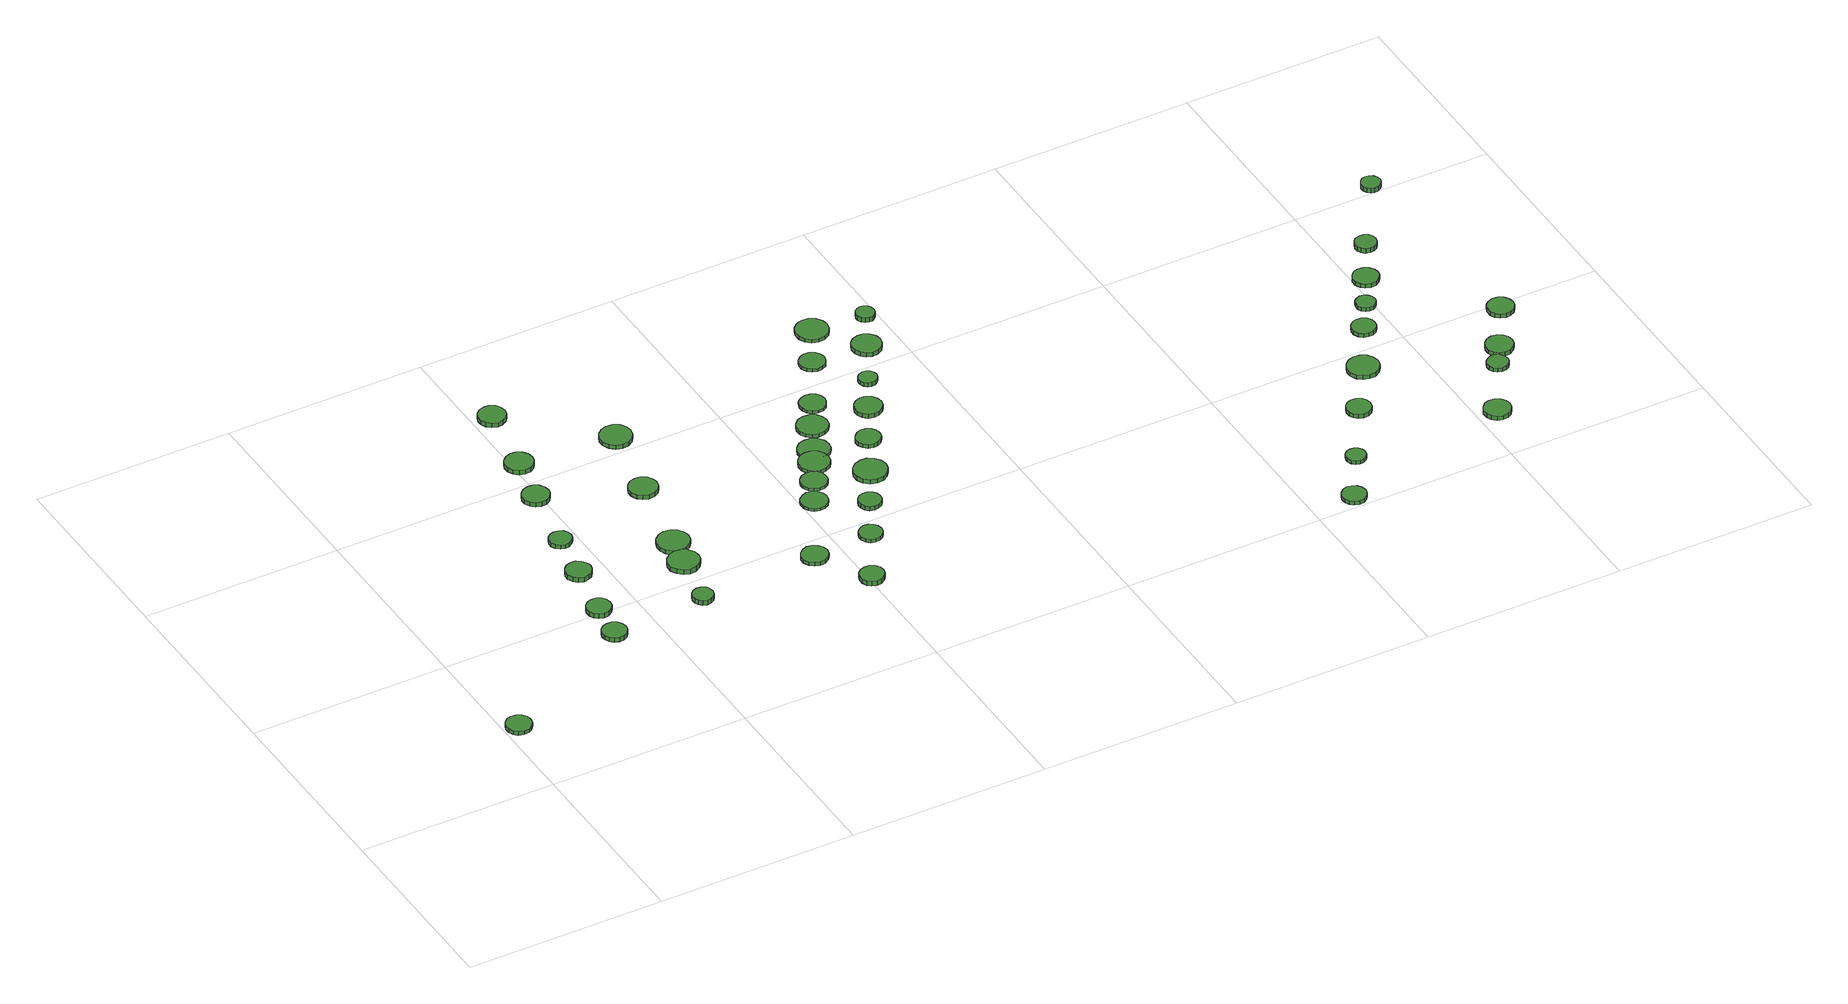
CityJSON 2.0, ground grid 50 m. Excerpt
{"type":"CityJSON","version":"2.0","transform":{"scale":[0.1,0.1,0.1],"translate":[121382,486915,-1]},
"CityObjects":{
"tree1":{"type":"SolitaryVegetationObject","attributes":{"function":"something"},"geometry":[{"type":"MultiSurface","lod":"1","boundaries":[[[0,1,2,3,4,5,6,7,8,9,10,11,12,13,14]],[[15,16,17,18,19,20,21,22,23,24,25,26,27,28,29]],[[0,29,28,1]],[[1,28,27,2]],[[2,27,26,3]],[[3,26,25,4]],[[4,25,24,5]],[[5,24,23,6]],[[6,23,22,7]],[[7,22,21,8]],[[8,21,20,9]],[[9,20,19,10]],[[10,19,18,11]],[[11,18,17,12]],[[12,17,16,13]],[[13,16,15,14]],[[14,15,29,0]]]}]},
"tree2":{"type":"SolitaryVegetationObject","attributes":{"function":"something"},"geometry":[{"type":"MultiSurface","lod":"1","boundaries":[[[30,31,32,33,34,35,36,37,38,39,40,41,42,43,44]],[[45,46,47,48,49,50,51,52,53,54,55,56,57,58,59]],[[30,59,58,31]],[[31,58,57,32]],[[32,57,56,33]],[[33,56,55,34]],[[34,55,54,35]],[[35,54,53,36]],[[36,53,52,37]],[[37,52,51,38]],[[38,51,50,39]],[[39,50,49,40]],[[40,49,48,41]],[[41,48,47,42]],[[42,47,46,43]],[[43,46,45,44]],[[44,45,59,30]]]}]},
"tree3":{"type":"SolitaryVegetationObject","attributes":{"function":"something"},"geometry":[{"type":"MultiSurface","lod":"1","boundaries":[[[60,61,62,63,64,65,66,67,68,69,70,71,72,73,74]],[[75,76,77,78,79,80,81,82,83,84,85,86,87,88,89]],[[60,89,88,61]],[[61,88,87,62]],[[62,87,86,63]],[[63,86,85,64]],[[64,85,84,65]],[[65,84,83,66]],[[66,83,82,67]],[[67,82,81,68]],[[68,81,80,69]],[[69,80,79,70]],[[70,79,78,71]],[[71,78,77,72]],[[72,77,76,73]],[[73,76,75,74]],[[74,75,89,60]]]}]},
"tree4":{"type":"SolitaryVegetationObject","attributes":{"function":"something"},"geometry":[{"type":"MultiSurface","lod":"1","boundaries":[[[90,91,92,93,94,95,96,97,98,99,100,101,102,103,104]],[[105,106,107,108,109,110,111,112,113,114,115,116,117,118,119]],[[90,119,118,91]],[[91,118,117,92]],[[92,117,116,93]],[[93,116,115,94]],[[94,115,114,95]],[[95,114,113,96]],[[96,113,112,97]],[[97,112,111,98]],[[98,111,110,99]],[[99,110,109,100]],[[100,109,108,101]],[[101,108,107,102]],[[102,107,106,103]],[[103,106,105,104]],[[104,105,119,90]]]}]},
"tree5":{"type":"SolitaryVegetationObject","attributes":{"function":"something"},"geometry":[{"type":"MultiSurface","lod":"1","boundaries":[[[120,121,122,123,124,125,126,127,128,129,130,131,132,133,134]],[[135,136,137,138,139,140,141,142,143,144,145,146,147,148,149]],[[120,149,148,121]],[[121,148,147,122]],[[122,147,146,123]],[[123,146,145,124]],[[124,145,144,125]],[[125,144,143,126]],[[126,143,142,127]],[[127,142,141,128]],[[128,141,140,129]],[[129,140,139,130]],[[130,139,138,131]],[[131,138,137,132]],[[132,137,136,133]],[[133,136,135,134]],[[134,135,149,120]]]}]},
"tree6":{"type":"SolitaryVegetationObject","attributes":{"function":"something"},"geometry":[{"type":"MultiSurface","lod":"1","boundaries":[[[150,151,152,153,154,155,156,157,158,159,160,161,162,163,164]],[[165,166,167,168,169,170,171,172,173,174,175,176,177,178,179]],[[150,179,178,151]],[[151,178,177,152]],[[152,177,176,153]],[[153,176,175,154]],[[154,175,174,155]],[[155,174,173,156]],[[156,173,172,157]],[[157,172,171,158]],[[158,171,170,159]],[[159,170,169,160]],[[160,169,168,161]],[[161,168,167,162]],[[162,167,166,163]],[[163,166,165,164]],[[164,165,179,150]]]}]},
"tree7":{"type":"SolitaryVegetationObject","attributes":{"function":"something"},"geometry":[{"type":"MultiSurface","lod":"1","boundaries":[[[180,181,182,183,184,185,186,187,188,189,190,191,192,193,194]],[[195,196,197,198,199,200,201,202,203,204,205,206,207,208,209]],[[180,209,208,181]],[[181,208,207,182]],[[182,207,206,183]],[[183,206,205,184]],[[184,205,204,185]],[[185,204,203,186]],[[186,203,202,187]],[[187,202,201,188]],[[188,201,200,189]],[[189,200,199,190]],[[190,199,198,191]],[[191,198,197,192]],[[192,197,196,193]],[[193,196,195,194]],[[194,195,209,180]]]}]},
"tree8":{"type":"SolitaryVegetationObject","attributes":{"function":"something"},"geometry":[{"type":"MultiSurface","lod":"1","boundaries":[[[210,211,212,213,214,215,216,217,218,219,220,221,222,223,224]],[[225,226,227,228,229,230,231,232,233,234,235,236,237,238,239]],[[210,239,238,211]],[[211,238,237,212]],[[212,237,236,213]],[[213,236,235,214]],[[214,235,234,215]],[[215,234,233,216]],[[216,233,232,217]],[[217,232,231,218]],[[218,231,230,219]],[[219,230,229,220]],[[220,229,228,221]],[[221,228,227,222]],[[222,227,226,223]],[[223,226,225,224]],[[224,225,239,210]]]}]},
"tree9":{"type":"SolitaryVegetationObject","attributes":{"function":"something"},"geometry":[{"type":"MultiSurface","lod":"1","boundaries":[[[240,241,242,243,244,245,246,247,248,249,250,251,252,253,254]],[[255,256,257,258,259,260,261,262,263,264,265,266,267,268,269]],[[240,269,268,241]],[[241,268,267,242]],[[242,267,266,243]],[[243,266,265,244]],[[244,265,264,245]],[[245,264,263,246]],[[246,263,262,247]],[[247,262,261,248]],[[248,261,260,249]],[[249,260,259,250]],[[250,259,258,251]],[[251,258,257,252]],[[252,257,256,253]],[[253,256,255,254]],[[254,255,269,240]]]}]},
"tree10":{"type":"SolitaryVegetationObject","attributes":{"function":"something"},"geometry":[{"type":"MultiSurface","lod":"1","boundaries":[[[270,271,272,273,274,275,276,277,278,279,280,281,282,283,284]],[[285,286,287,288,289,290,291,292,293,294,295,296,297,298,299]],[[270,299,298,271]],[[271,298,297,272]],[[272,297,296,273]],[[273,296,295,274]],[[274,295,294,275]],[[275,294,293,276]],[[276,293,292,277]],[[277,292,291,278]],[[278,291,290,279]],[[279,290,289,280]],[[280,289,288,281]],[[281,288,287,282]],[[282,287,286,283]],[[283,286,285,284]],[[284,285,299,270]]]}]},
"tree11":{"type":"SolitaryVegetationObject","attributes":{"function":"something"},"geometry":[{"type":"MultiSurface","lod":"1","boundaries":[[[300,301,302,303,304,305,306,307,308,309,310,311,312,313,314]],[[315,316,317,318,319,320,321,322,323,324,325,326,327,328,329]],[[300,329,328,301]],[[301,328,327,302]],[[302,327,326,303]],[[303,326,325,304]],[[304,325,324,305]],[[305,324,323,306]],[[306,323,322,307]],[[307,322,321,308]],[[308,321,320,309]],[[309,320,319,310]],[[310,319,318,311]],[[311,318,317,312]],[[312,317,316,313]],[[313,316,315,314]],[[314,315,329,300]]]}]},
"tree12":{"type":"SolitaryVegetationObject","attributes":{"function":"something"},"geometry":[{"type":"MultiSurface","lod":"1","boundaries":[[[330,331,332,333,334,335,336,337,338,339,340,341,342,343,344]],[[345,346,347,348,349,350,351,352,353,354,355,356,357,358,359]],[[330,359,358,331]],[[331,358,357,332]],[[332,357,356,333]],[[333,356,355,334]],[[334,355,354,335]],[[335,354,353,336]],[[336,353,352,337]],[[337,352,351,338]],[[338,351,350,339]],[[339,350,349,340]],[[340,349,348,341]],[[341,348,347,342]],[[342,347,346,343]],[[343,346,345,344]],[[344,345,359,330]]]}]},
"tree13":{"type":"SolitaryVegetationObject","attributes":{"function":"something"},"geometry":[{"type":"MultiSurface","lod":"1","boundaries":[[[360,361,362,363,364,365,366,367,368,369,370,371,372,373,374]],[[375,376,377,378,379,380,381,382,383,384,385,386,387,388,389]],[[360,389,388,361]],[[361,388,387,362]],[[362,387,386,363]],[[363,386,385,364]],[[364,385,384,365]],[[365,384,383,366]],[[366,383,382,367]],[[367,382,381,368]],[[368,381,380,369]],[[369,380,379,370]],[[370,379,378,371]],[[371,378,377,372]],[[372,377,376,373]],[[373,376,375,374]],[[374,375,389,360]]]}]},
"tree14":{"type":"SolitaryVegetationObject","attributes":{"function":"something"},"geometry":[{"type":"MultiSurface","lod":"1","boundaries":[[[390,391,392,393,394,395,396,397,398,399,400,401,402,403,404]],[[405,406,407,408,409,410,411,412,413,414,415,416,417,418,419]],[[390,419,418,391]],[[391,418,417,392]],[[392,417,416,393]],[[393,416,415,394]],[[394,415,414,395]],[[395,414,413,396]],[[396,413,412,397]],[[397,412,411,398]],[[398,411,410,399]],[[399,410,409,400]],[[400,409,408,401]],[[401,408,407,402]],[[402,407,406,403]],[[403,406,405,404]],[[404,405,419,390]]]}]},
"tree15":{"type":"SolitaryVegetationObject","attributes":{"function":"something"},"geometry":[{"type":"MultiSurface","lod":"1","boundaries":[[[420,421,422,423,424,425,426,427,428,429,430,431,432,433,434]],[[435,436,437,438,439,440,441,442,443,444,445,446,447,448,449]],[[420,449,448,421]],[[421,448,447,422]],[[422,447,446,423]],[[423,446,445,424]],[[424,445,444,425]],[[425,444,443,426]],[[426,443,442,427]],[[427,442,441,428]],[[428,441,440,429]],[[429,440,439,430]],[[430,439,438,431]],[[431,438,437,432]],[[432,437,436,433]],[[433,436,435,434]],[[434,435,449,420]]]}]},
"tree16":{"type":"SolitaryVegetationObject","attributes":{"function":"something"},"geometry":[{"type":"MultiSurface","lod":"1","boundaries":[[[450,451,452,453,454,455,456,457,458,459,460,461,462,463,464]],[[465,466,467,468,469,470,471,472,473,474,475,476,477,478,479]],[[450,479,478,451]],[[451,478,477,452]],[[452,477,476,453]],[[453,476,475,454]],[[454,475,474,455]],[[455,474,473,456]],[[456,473,472,457]],[[457,472,471,458]],[[458,471,470,459]],[[459,470,469,460]],[[460,469,468,461]],[[461,468,467,462]],[[462,467,466,463]],[[463,466,465,464]],[[464,465,479,450]]]}]},
"tree17":{"type":"SolitaryVegetationObject","attributes":{"function":"something"},"geometry":[{"type":"MultiSurface","lod":"1","boundaries":[[[480,481,482,483,484,485,486,487,488,489,490,491,492,493,494]],[[495,496,497,498,499,500,501,502,503,504,505,506,507,508,509]],[[480,509,508,481]],[[481,508,507,482]],[[482,507,506,483]],[[483,506,505,484]],[[484,505,504,485]],[[485,504,503,486]],[[486,503,502,487]],[[487,502,501,488]],[[488,501,500,489]],[[489,500,499,490]],[[490,499,498,491]],[[491,498,497,492]],[[492,497,496,493]],[[493,496,495,494]],[[494,495,509,480]]]}]},
"tree18":{"type":"SolitaryVegetationObject","attributes":{"function":"something"},"geometry":[{"type":"MultiSurface","lod":"1","boundaries":[[[510,511,512,513,514,515,516,517,518,519,520,521,522,523,524]],[[525,526,527,528,529,530,531,532,533,534,535,536,537,538,539]],[[510,539,538,511]],[[511,538,537,512]],[[512,537,536,513]],[[513,536,535,514]],[[514,535,534,515]],[[515,534,533,516]],[[516,533,532,517]],[[517,532,531,518]],[[518,531,530,519]],[[519,530,529,520]],[[520,529,528,521]],[[521,528,527,522]],[[522,527,526,523]],[[523,526,525,524]],[[524,525,539,510]]]}]},
"tree19":{"type":"SolitaryVegetationObject","attributes":{"function":"something"},"geometry":[{"type":"MultiSurface","lod":"1","boundaries":[[[540,541,542,543,544,545,546,547,548,549,550,551,552,553,554]],[[555,556,557,558,559,560,561,562,563,564,565,566,567,568,569]],[[540,569,568,541]],[[541,568,567,542]],[[542,567,566,543]],[[543,566,565,544]],[[544,565,564,545]],[[545,564,563,546]],[[546,563,562,547]],[[547,562,561,548]],[[548,561,560,549]],[[549,560,559,550]],[[550,559,558,551]],[[551,558,557,552]],[[552,557,556,553]],[[553,556,555,554]],[[554,555,569,540]]]}]},
"tree20":{"type":"SolitaryVegetationObject","attributes":{"function":"something"},"geometry":[{"type":"MultiSurface","lod":"1","boundaries":[[[570,571,572,573,574,575,576,577,578,579,580,581,582,583,584]],[[585,586,587,588,589,590,591,592,593,594,595,596,597,598,599]],[[570,599,598,571]],[[571,598,597,572]],[[572,597,596,573]],[[573,596,595,574]],[[574,595,594,575]],[[575,594,593,576]],[[576,593,592,577]],[[577,592,591,578]],[[578,591,590,579]],[[579,590,589,580]],[[580,589,588,581]],[[581,588,587,582]],[[582,587,586,583]],[[583,586,585,584]],[[584,585,599,570]]]}]},
"tree21":{"type":"SolitaryVegetationObject","attributes":{"function":"something"},"geometry":[{"type":"MultiSurface","lod":"1","boundaries":[[[600,601,602,603,604,605,606,607,608,609,610,611,612,613,614]],[[615,616,617,618,619,620,621,622,623,624,625,626,627,628,629]],[[600,629,628,601]],[[601,628,627,602]],[[602,627,626,603]],[[603,626,625,604]],[[604,625,624,605]],[[605,624,623,606]],[[606,623,622,607]],[[607,622,621,608]],[[608,621,620,609]],[[609,620,619,610]],[[610,619,618,611]],[[611,618,617,612]],[[612,617,616,613]],[[613,616,615,614]],[[614,615,629,600]]]}]},
"tree22":{"type":"SolitaryVegetationObject","attributes":{"function":"something"},"geometry":[{"type":"MultiSurface","lod":"1","boundaries":[[[630,631,632,633,634,635,636,637,638,639,640,641,642,643,644]],[[645,646,647,648,649,650,651,652,653,654,655,656,657,658,659]],[[630,659,658,631]],[[631,658,657,632]],[[632,657,656,633]],[[633,656,655,634]],[[634,655,654,635]],[[635,654,653,636]],[[636,653,652,637]],[[637,652,651,638]],[[638,651,650,639]],[[639,650,649,640]],[[640,649,648,641]],[[641,648,647,642]],[[642,647,646,643]],[[643,646,645,644]],[[644,645,659,630]]]}]},
"tree23":{"type":"SolitaryVegetationObject","attributes":{"function":"something"},"geometry":[{"type":"MultiSurface","lod":"1","boundaries":[[[660,661,662,663,664,665,666,667,668,669,670,671,672,673,674]],[[675,676,677,678,679,680,681,682,683,684,685,686,687,688,689]],[[660,689,688,661]],[[661,688,687,662]],[[662,687,686,663]],[[663,686,685,664]],[[664,685,684,665]],[[665,684,683,666]],[[666,683,682,667]],[[667,682,681,668]],[[668,681,680,669]],[[669,680,679,670]],[[670,679,678,671]],[[671,678,677,672]],[[672,677,676,673]],[[673,676,675,674]],[[674,675,689,660]]]}]},
"tree24":{"type":"SolitaryVegetationObject","attributes":{"function":"something"},"geometry":[{"type":"MultiSurface","lod":"1","boundaries":[[[690,691,692,693,694,695,696,697,698,699,700,701,702,703,704]],[[705,706,707,708,709,710,711,712,713,714,715,716,717,718,719]],[[690,719,718,691]],[[691,718,717,692]],[[692,717,716,693]],[[693,716,715,694]],[[694,715,714,695]],[[695,714,713,696]],[[696,713,712,697]],[[697,712,711,698]],[[698,711,710,699]],[[699,710,709,700]],[[700,709,708,701]],[[701,708,707,702]],[[702,707,706,703]],[[703,706,705,704]],[[704,705,719,690]]]}]},
"tree25":{"type":"SolitaryVegetationObject","attributes":{"function":"something"},"geometry":[{"type":"MultiSurface","lod":"1","boundaries":[[[720,721,722,723,724,725,726,727,728,729,730,731,732,733,734]],[[735,736,737,738,739,740,741,742,743,744,745,746,747,748,749]],[[720,749,748,721]],[[721,748,747,722]],[[722,747,746,723]],[[723,746,745,724]],[[724,745,744,725]],[[725,744,743,726]],[[726,743,742,727]],[[727,742,741,728]],[[728,741,740,729]],[[729,740,739,730]],[[730,739,738,731]],[[731,738,737,732]],[[732,737,736,733]],[[733,736,735,734]],[[734,735,749,720]]]}]},
"tree26":{"type":"SolitaryVegetationObject","attributes":{"function":"something"},"geometry":[{"type":"MultiSurface","lod":"1","boundaries":[[[750,751,752,753,754,755,756,757,758,759,760,761,762,763,764]],[[765,766,767,768,769,770,771,772,773,774,775,776,777,778,779]],[[750,779,778,751]],[[751,778,777,752]],[[752,777,776,753]],[[753,776,775,754]],[[754,775,774,755]],[[755,774,773,756]],[[756,773,772,757]],[[757,772,771,758]],[[758,771,770,759]],[[759,770,769,760]],[[760,769,768,761]],[[761,768,767,762]],[[762,767,766,763]],[[763,766,765,764]],[[764,765,779,750]]]}]},
"tree27":{"type":"SolitaryVegetationObject","attributes":{"function":"something"},"geometry":[{"type":"MultiSurface","lod":"1","boundaries":[[[780,781,782,783,784,785,786,787,788,789,790,791,792,793,794]],[[795,796,797,798,799,800,801,802,803,804,805,806,807,808,809]],[[780,809,808,781]],[[781,808,807,782]],[[782,807,806,783]],[[783,806,805,784]],[[784,805,804,785]],[[785,804,803,786]],[[786,803,802,787]],[[787,802,801,788]],[[788,801,800,789]],[[789,800,799,790]],[[790,799,798,791]],[[791,798,797,792]],[[792,797,796,793]],[[793,796,795,794]],[[794,795,809,780]]]}]},
"tree28":{"type":"SolitaryVegetationObject","attributes":{"function":"something"},"geometry":[{"type":"MultiSurface","lod":"1","boundaries":[[[810,811,812,813,814,815,816,817,818,819,820,821,822,823,824]],[[825,826,827,828,829,830,831,832,833,834,835,836,837,838,839]],[[810,839,838,811]],[[811,838,837,812]],[[812,837,836,813]],[[813,836,835,814]],[[814,835,834,815]],[[815,834,833,816]],[[816,833,832,817]],[[817,832,831,818]],[[818,831,830,819]],[[819,830,829,820]],[[820,829,828,821]],[[821,828,827,822]],[[822,827,826,823]],[[823,826,825,824]],[[824,825,839,810]]]}]},
"tree29":{"type":"SolitaryVegetationObject","attributes":{"function":"something"},"geometry":[{"type":"MultiSurface","lod":"1","boundaries":[[[840,841,842,843,844,845,846,847,848,849,850,851,852,853,854]],[[855,856,857,858,859,860,861,862,863,864,865,866,867,868,869]],[[840,869,868,841]],[[841,868,867,842]],[[842,867,866,843]],[[843,866,865,844]],[[844,865,864,845]],[[845,864,863,846]],[[846,863,862,847]],[[847,862,861,848]],[[848,861,860,849]],[[849,860,859,850]],[[850,859,858,851]],[[851,858,857,852]],[[852,857,856,853]],[[853,856,855,854]],[[854,855,869,840]]]}]},
"tree30":{"type":"SolitaryVegetationObject","attributes":{"function":"something"},"geometry":[{"type":"MultiSurface","lod":"1","boundaries":[[[870,871,872,873,874,875,876,877,878,879,880,881,882,883,884]],[[885,886,887,888,889,890,891,892,893,894,895,896,897,898,899]],[[870,899,898,871]],[[871,898,897,872]],[[872,897,896,873]],[[873,896,895,874]],[[874,895,894,875]],[[875,894,893,876]],[[876,893,892,877]],[[877,892,891,878]],[[878,891,890,879]],[[879,890,889,880]],[[880,889,888,881]],[[881,888,887,882]],[[882,887,886,883]],[[883,886,885,884]],[[884,885,899,870]]]}]},
"tree31":{"type":"SolitaryVegetationObject","attributes":{"function":"something"},"geometry":[{"type":"MultiSurface","lod":"1","boundaries":[[[900,901,902,903,904,905,906,907,908,909,910,911,912,913,914]],[[915,916,917,918,919,920,921,922,923,924,925,926,927,928,929]],[[900,929,928,901]],[[901,928,927,902]],[[902,927,926,903]],[[903,926,925,904]],[[904,925,924,905]],[[905,924,923,906]],[[906,923,922,907]],[[907,922,921,908]],[[908,921,920,909]],[[909,920,919,910]],[[910,919,918,911]],[[911,918,917,912]],[[912,917,916,913]],[[913,916,915,914]],[[914,915,929,900]]]}]},
"tree32":{"type":"SolitaryVegetationObject","attributes":{"function":"something"},"geometry":[{"type":"MultiSurface","lod":"1","boundaries":[[[930,931,932,933,934,935,936,937,938,939,940,941,942,943,944]],[[945,946,947,948,949,950,951,952,953,954,955,956,957,958,959]],[[930,959,958,931]],[[931,958,957,932]],[[932,957,956,933]],[[933,956,955,934]],[[934,955,954,935]],[[935,954,953,936]],[[936,953,952,937]],[[937,952,951,938]],[[938,951,950,939]],[[939,950,949,940]],[[940,949,948,941]],[[941,948,947,942]],[[942,947,946,943]],[[943,946,945,944]],[[944,945,959,930]]]}]},
"tree33":{"type":"SolitaryVegetationObject","attributes":{"function":"something"},"geometry":[{"type":"MultiSurface","lod":"1","boundaries":[[[960,961,962,963,964,965,966,967,968,969,970,971,972,973,974]],[[975,976,977,978,979,980,981,982,983,984,985,986,987,988,989]],[[960,989,988,961]],[[961,988,987,962]],[[962,987,986,963]],[[963,986,985,964]],[[964,985,984,965]],[[965,984,983,966]],[[966,983,982,967]],[[967,982,981,968]],[[968,981,980,969]],[[969,980,979,970]],[[970,979,978,971]],[[971,978,977,972]],[[972,977,976,973]],[[973,976,975,974]],[[974,975,989,960]]]}]},
"tree34":{"type":"SolitaryVegetationObject","attributes":{"function":"something"},"geometry":[{"type":"MultiSurface","lod":"1","boundaries":[[[990,991,992,993,994,995,996,997,998,999,1000,1001,1002,1003,1004]],[[1005,1006,1007,1008,1009,1010,1011,1012,1013,1014,1015,1016,1017,1018,1019]],[[990,1019,1018,991]],[[991,1018,1017,992]],[[992,1017,1016,993]],[[993,1016,1015,994]],[[994,1015,1014,995]],[[995,1014,1013,996]],[[996,1013,1012,997]],[[997,1012,1011,998]],[[998,1011,1010,999]],[[999,1010,1009,1000]],[[1000,1009,1008,1001]],[[1001,1008,1007,1002]],[[1002,1007,1006,1003]],[[1003,1006,1005,1004]],[[1004,1005,1019,990]]]}]},
"tree35":{"type":"SolitaryVegetationObject","attributes":{"function":"something"},"geometry":[{"type":"MultiSurface","lod":"1","boundaries":[[[1020,1021,1022,1023,1024,1025,1026,1027,1028,1029,1030,1031,1032,1033,1034]],[[1035,1036,1037,1038,1039,1040,1041,1042,1043,1044,1045,1046,1047,1048,1049]],[[1020,1049,1048,1021]],[[1021,1048,1047,1022]],[[1022,1047,1046,1023]],[[1023,1046,1045,1024]],[[1024,1045,1044,1025]],[[1025,1044,1043,1026]],[[1026,1043,1042,1027]],[[1027,1042,1041,1028]],[[1028,1041,1040,1029]],[[1029,1040,1039,1030]],[[1030,1039,1038,1031]],[[1031,1038,1037,1032]],[[1032,1037,1036,1033]],[[1033,1036,1035,1034]],[[1034,1035,1049,1020]]]}]},
"tree36":{"type":"SolitaryVegetationObject","attributes":{"function":"something"},"geometry":[{"type":"MultiSurface","lod":"1","boundaries":[[[1050,1051,1052,1053,1054,1055,1056,1057,1058,1059,1060,1061,1062,1063,1064]],[[1065,1066,1067,1068,1069,1070,1071,1072,1073,1074,1075,1076,1077,1078,1079]],[[1050,1079,1078,1051]],[[1051,1078,1077,1052]],[[1052,1077,1076,1053]],[[1053,1076,1075,1054]],[[1054,1075,1074,1055]],[[1055,1074,1073,1056]],[[1056,1073,1072,1057]],[[1057,1072,1071,1058]],[[1058,1071,1070,1059]],[[1059,1070,1069,1060]],[[1060,1069,1068,1061]],[[1061,1068,1067,1062]],[[1062,1067,1066,1063]],[[1063,1066,1065,1064]],[[1064,1065,1079,1050]]]}]},
"tree37":{"type":"SolitaryVegetationObject","attributes":{"function":"something"},"geometry":[{"type":"MultiSurface","lod":"1","boundaries":[[[1080,1081,1082,1083,1084,1085,1086,1087,1088,1089,1090,1091,1092,1093,1094]],[[1095,1096,1097,1098,1099,1100,1101,1102,1103,1104,1105,1106,1107,1108,1109]],[[1080,1109,1108,1081]],[[1081,1108,1107,1082]],[[1082,1107,1106,1083]],[[1083,1106,1105,1084]],[[1084,1105,1104,1085]],[[1085,1104,1103,1086]],[[1086,1103,1102,1087]],[[1087,1102,1101,1088]],[[1088,1101,1100,1089]],[[1089,1100,1099,1090]],[[1090,1099,1098,1091]],[[1091,1098,1097,1092]],[[1092,1097,1096,1093]],[[1093,1096,1095,1094]],[[1094,1095,1109,1080]]]}]},
"tree38":{"type":"SolitaryVegetationObject","attributes":{"function":"something"},"geometry":[{"type":"MultiSurface","lod":"1","boundaries":[[[1110,1111,1112,1113,1114,1115,1116,1117,1118,1119,1120,1121,1122,1123,1124]],[[1125,1126,1127,1128,1129,1130,1131,1132,1133,1134,1135,1136,1137,1138,1139]],[[1110,1139,1138,1111]],[[1111,1138,1137,1112]],[[1112,1137,1136,1113]],[[1113,1136,1135,1114]],[[1114,1135,1134,1115]],[[1115,1134,1133,1116]],[[1116,1133,1132,1117]],[[1117,1132,1131,1118]],[[1118,1131,1130,1119]],[[1119,1130,1129,1120]],[[1120,1129,1128,1121]],[[1121,1128,1127,1122]],[[1122,1127,1126,1123]],[[1123,1126,1125,1124]],[[1124,1125,1139,1110]]]}]},
"tree39":{"type":"SolitaryVegetationObject","attributes":{"function":"something"},"geometry":[{"type":"MultiSurface","lod":"1","boundaries":[[[1140,1141,1142,1143,1144,1145,1146,1147,1148,1149,1150,1151,1152,1153,1154]],[[1155,1156,1157,1158,1159,1160,1161,1162,1163,1164,1165,1166,1167,1168,1169]],[[1140,1169,1168,1141]],[[1141,1168,1167,1142]],[[1142,1167,1166,1143]],[[1143,1166,1165,1144]],[[1144,1165,1164,1145]],[[1145,1164,1163,1146]],[[1146,1163,1162,1147]],[[1147,1162,1161,1148]],[[1148,1161,1160,1149]],[[1149,1160,1159,1150]],[[1150,1159,1158,1151]],[[1151,1158,1157,1152]],[[1152,1157,1156,1153]],[[1153,1156,1155,1154]],[[1154,1155,1169,1140]]]}]},
"tree40":{"type":"SolitaryVegetationObject","attributes":{"function":"something"},"geometry":[{"type":"MultiSurface","lod":"1","boundaries":[[[1170,1171,1172,1173,1174,1175,1176,1177,1178,1179,1180,1181,1182,1183,1184]],[[1185,1186,1187,1188,1189,1190,1191,1192,1193,1194,1195,1196,1197,1198,1199]],[[1170,1199,1198,1171]],[[1171,1198,1197,1172]],[[1172,1197,1196,1173]],[[1173,1196,1195,1174]],[[1174,1195,1194,1175]],[[1175,1194,1193,1176]],[[1176,1193,1192,1177]],[[1177,1192,1191,1178]],[[1178,1191,1190,1179]],[[1179,1190,1189,1180]],[[1180,1189,1188,1181]],[[1181,1188,1187,1182]],[[1182,1187,1186,1183]],[[1183,1186,1185,1184]],[[1184,1185,1199,1170]]]}]},
"tree41":{"type":"SolitaryVegetationObject","attributes":{"function":"something"},"geometry":[{"type":"MultiSurface","lod":"1","boundaries":[[[1200,1201,1202,1203,1204,1205,1206,1207,1208,1209,1210,1211,1212,1213,1214]],[[1215,1216,1217,1218,1219,1220,1221,1222,1223,1224,1225,1226,1227,1228,1229]],[[1200,1229,1228,1201]],[[1201,1228,1227,1202]],[[1202,1227,1226,1203]],[[1203,1226,1225,1204]],[[1204,1225,1224,1205]],[[1205,1224,1223,1206]],[[1206,1223,1222,1207]],[[1207,1222,1221,1208]],[[1208,1221,1220,1209]],[[1209,1220,1219,1210]],[[1210,1219,1218,1211]],[[1211,1218,1217,1212]],[[1212,1217,1216,1213]],[[1213,1216,1215,1214]],[[1214,1215,1229,1200]]]}]},
"tree42":{"type":"SolitaryVegetationObject","attributes":{"function":"something"},"geometry":[{"type":"MultiSurface","lod":"1","boundaries":[[[1230,1231,1232,1233,1234,1235,1236,1237,1238,1239,1240,1241,1242,1243,1244]],[[1245,1246,1247,1248,1249,1250,1251,1252,1253,1254,1255,1256,1257,1258,1259]],[[1230,1259,1258,1231]],[[1231,1258,1257,1232]],[[1232,1257,1256,1233]],[[1233,1256,1255,1234]],[[1234,1255,1254,1235]],[[1235,1254,1253,1236]],[[1236,1253,1252,1237]],[[1237,1252,1251,1238]],[[1238,1251,1250,1239]],[[1239,1250,1249,1240]],[[1240,1249,1248,1241]],[[1241,1248,1247,1242]],[[1242,1247,1246,1243]],[[1243,1246,1245,1244]],[[1244,1245,1259,1230]]]}]},
"tree43":{"type":"SolitaryVegetationObject","attributes":{"function":"something"},"geometry":[{"type":"MultiSurface","lod":"1","boundaries":[[[1260,1261,1262,1263,1264,1265,1266,1267,1268,1269,1270,1271,1272,1273,1274]],[[1275,1276,1277,1278,1279,1280,1281,1282,1283,1284,1285,1286,1287,1288,1289]],[[1260,1289,1288,1261]],[[1261,1288,1287,1262]],[[1262,1287,1286,1263]],[[1263,1286,1285,1264]],[[1264,1285,1284,1265]],[[1265,1284,1283,1266]],[[1266,1283,1282,1267]],[[1267,1282,1281,1268]],[[1268,1281,1280,1269]],[[1269,1280,1279,1270]],[[1270,1279,1278,1271]],[[1271,1278,1277,1272]],[[1272,1277,1276,1273]],[[1273,1276,1275,1274]],[[1274,1275,1289,1260]]]}]},
"tree44":{"type":"SolitaryVegetationObject","attributes":{"function":"something"},"geometry":[{"type":"MultiSurface","lod":"1","boundaries":[[[1290,1291,1292,1293,1294,1295,1296,1297,1298,1299,1300,1301,1302,1303,1304]],[[1305,1306,1307,1308,1309,1310,1311,1312,1313,1314,1315,1316,1317,1318,1319]],[[1290,1319,1318,1291]],[[1291,1318,1317,1292]],[[1292,1317,1316,1293]],[[1293,1316,1315,1294]],[[1294,1315,1314,1295]],[[1295,1314,1313,1296]],[[1296,1313,1312,1297]],[[1297,1312,1311,1298]],[[1298,1311,1310,1299]],[[1299,1310,1309,1300]],[[1300,1309,1308,1301]],[[1301,1308,1307,1302]],[[1302,1307,1306,1303]],[[1303,1306,1305,1304]],[[1304,1305,1319,1290]]]}]}
},
"vertices":[
[68,225,17],[66,237,17],[58,248,17],[47,254,17],[34,256,17],[21,252,17],[12,243,17],[7,231,17],[7,218,17],[12,206,17],[21,198,17],[34,194,17],[47,195,17],[58,201,17],[66,212,17],[66,212,6],[58,201,6],[47,195,6],[34,194,6],[21,198,6],[12,206,6],[7,218,6],[7,231,6],[12,243,6],[21,252,6],[34,256,6],[47,254,6],[58,248,6],[66,237,6],[68,225,6],
[421,408,27],[418,420,27],[411,431,27],[400,437,27],[387,438,27],[375,434,27],[366,426,27],[361,414,27],[361,402,27],[366,390,27],[375,382,27],[387,378,27],[400,379,27],[411,385,27],[418,396,27],[418,396,15],[411,385,15],[400,379,15],[387,378,15],[375,382,15],[366,390,15],[361,402,15],[361,414,15],[366,426,15],[375,434,15],[387,438,15],[400,437,15],[411,431,15],[418,420,15],[421,408,15],
[436,508,23],[434,520,23],[426,531,23],[415,537,23],[403,538,23],[391,534,23],[382,526,23],[377,514,23],[377,502,23],[382,490,23],[391,482,23],[403,478,23],[415,479,23],[426,486,23],[434,496,23],[434,496,10],[426,486,10],[415,479,10],[403,478,10],[391,482,10],[382,490,10],[377,502,10],[377,514,10],[382,526,10],[391,534,10],[403,538,10],[415,537,10],[426,531,10],[434,520,10],[436,508,10],
[467,654,19],[464,666,19],[456,677,19],[445,684,19],[432,685,19],[419,681,19],[410,672,19],[404,660,19],[404,647,19],[410,635,19],[419,626,19],[432,622,19],[445,624,19],[456,630,19],[464,641,19],[464,641,6],[456,630,6],[445,624,6],[432,622,6],[419,626,6],[410,635,6],[404,647,6],[404,660,6],[410,672,6],[419,681,6],[432,685,6],[445,684,6],[456,677,6],[464,666,6],[467,654,6],
[486,778,17],[484,789,17],[477,799,17],[467,804,17],[455,805,17],[445,802,17],[436,794,17],[431,784,17],[431,772,17],[436,762,17],[445,754,17],[455,751,17],[467,752,17],[477,758,17],[484,767,17],[484,767,6],[477,758,6],[467,752,6],[455,751,6],[445,754,6],[436,762,6],[431,772,6],[431,784,6],[436,794,6],[445,802,6],[455,805,6],[467,804,6],[477,799,6],[484,789,6],[486,778,6],
[660,431,23],[658,441,23],[652,450,23],[642,455,23],[632,457,23],[621,453,23],[613,446,23],[609,436,23],[609,425,23],[613,416,23],[621,408,23],[632,405,23],[642,406,23],[652,412,23],[658,420,23],[658,420,10],[652,412,10],[642,406,10],[632,405,10],[621,408,10],[613,416,10],[609,425,10],[609,436,10],[613,446,10],[621,453,10],[632,457,10],[642,455,10],[652,450,10],[658,441,10],[660,431,10],
[523,947,18],[520,960,18],[512,972,18],[500,979,18],[486,980,18],[473,976,18],[463,967,18],[457,954,18],[457,940,18],[463,928,18],[473,918,18],[486,914,18],[500,915,18],[512,922,18],[520,934,18],[520,934,6],[512,922,6],[500,915,6],[486,914,6],[473,918,6],[463,928,6],[457,940,6],[457,954,6],[463,967,6],[473,976,6],[486,980,6],[500,979,6],[512,972,6],[520,960,6],[523,947,6],
[700,568,19],[697,583,19],[687,596,19],[673,604,19],[657,606,19],[642,601,19],[630,590,19],[623,576,19],[623,559,19],[630,545,19],[642,534,19],[657,529,19],[673,531,19],[687,539,19],[697,552,19],[697,552,6],[687,539,6],[673,531,6],[657,529,6],[642,534,6],[630,545,6],[623,559,6],[623,576,6],[630,590,6],[642,601,6],[657,606,6],[673,604,6],[687,596,6],[697,583,6],[700,568,6],
[551,1071,18],[548,1086,18],[540,1097,18],[527,1105,18],[513,1106,18],[499,1102,18],[488,1092,18],[482,1079,18],[482,1064,18],[488,1051,18],[499,1041,18],[513,1037,18],[527,1038,18],[540,1045,18],[548,1057,18],[548,1057,6],[540,1045,6],[527,1038,6],[513,1037,6],[499,1041,6],[488,1051,6],[482,1064,6],[482,1079,6],[488,1092,6],[499,1102,6],[513,1106,6],[527,1105,6],[540,1097,6],[548,1086,6],[551,1071,6],
[717,644,17],[714,660,17],[704,674,17],[690,682,17],[673,684,17],[658,679,17],[645,668,17],[639,652,17],[639,636,17],[645,621,17],[658,610,17],[673,605,17],[690,606,17],[704,615,17],[714,628,17],[714,628,6],[704,615,6],[690,606,6],[673,605,6],[658,610,6],[645,621,6],[639,636,6],[639,652,6],[645,668,6],[658,679,6],[673,684,6],[690,682,6],[704,674,6],[714,660,6],[717,644,6],
[582,1254,18],[579,1267,18],[571,1279,18],[558,1286,18],[545,1287,18],[531,1283,18],[521,1273,18],[515,1261,18],[515,1247,18],[521,1234,18],[531,1225,18],[545,1220,18],[558,1222,18],[571,1229,18],[579,1240,18],[579,1240,6],[571,1229,6],[558,1222,6],[545,1220,6],[531,1225,6],[521,1234,6],[515,1247,6],[515,1261,6],[521,1273,6],[531,1283,6],[545,1287,6],[558,1286,6],[571,1279,6],[579,1267,6],[582,1254,6],
[752,853,17],[749,867,17],[741,879,17],[728,887,17],[713,888,17],[699,884,17],[688,874,17],[682,860,17],[682,846,17],[688,832,17],[699,823,17],[713,818,17],[728,820,17],[741,827,17],[749,839,17],[749,839,6],[741,827,6],[728,820,6],[713,818,6],[699,823,6],[688,832,6],[682,846,6],[682,860,6],[688,874,6],[699,884,6],[713,888,6],[728,887,6],[741,879,6],[749,867,6],[752,853,6],
[965,442,17],[962,455,17],[954,466,17],[942,473,17],[929,475,17],[916,470,17],[906,461,17],[900,449,17],[900,435,17],[906,423,17],[916,414,17],[929,410,17],[942,411,17],[954,418,17],[962,429,17],[962,429,7],[954,418,7],[942,411,7],[929,410,7],[916,414,7],[906,423,7],[900,435,7],[900,449,7],[906,461,7],[916,470,7],[929,475,7],[942,473,7],[954,466,7],[962,455,7],[965,442,7],
[795,1050,17],[792,1066,17],[783,1079,17],[769,1087,17],[752,1089,17],[737,1084,17],[725,1073,17],[718,1058,17],[718,1042,17],[725,1027,17],[737,1016,17],[752,1011,17],[769,1013,17],[783,1021,17],[792,1034,17],[792,1034,6],[783,1021,6],[769,1013,6],[752,1011,6],[737,1016,6],[725,1027,6],[718,1042,6],[718,1058,6],[725,1073,6],[737,1084,6],[752,1089,6],[769,1087,6],[783,1079,6],[792,1066,6],[795,1050,6],
[1036,308,23],[1034,320,23],[1026,331,23],[1015,337,23],[1003,338,23],[991,334,23],[982,326,23],[977,314,23],[977,302,23],[982,290,23],[991,282,23],[1003,278,23],[1015,279,23],[1026,286,23],[1034,296,23],[1034,296,10],[1026,286,10],[1015,279,10],[1003,278,10],[991,282,10],[982,290,10],[977,302,10],[977,314,10],[982,326,10],[991,334,10],[1003,338,10],[1015,337,10],[1026,331,10],[1034,320,10],[1036,308,10],
[1065,621,14],[1062,634,14],[1054,645,14],[1042,652,14],[1029,654,14],[1016,649,14],[1005,640,14],[1000,628,14],[1000,614,14],[1005,601,14],[1016,592,14],[1029,588,14],[1042,589,14],[1054,596,14],[1062,607,14],[1062,607,7],[1054,596,7],[1042,589,7],[1029,588,7],[1016,592,7],[1005,601,7],[1000,614,7],[1000,628,7],[1005,640,7],[1016,649,7],[1029,654,7],[1042,652,7],[1054,645,7],[1062,634,7],[1065,621,7],
[1113,452,16],[1110,464,16],[1103,474,16],[1093,480,16],[1081,481,16],[1070,477,16],[1061,469,16],[1056,458,16],[1056,446,16],[1061,435,16],[1070,427,16],[1081,424,16],[1093,425,16],[1103,431,16],[1110,441,16],[1110,441,7],[1103,431,7],[1093,425,7],[1081,424,7],[1070,427,7],[1061,435,7],[1056,446,7],[1056,458,7],[1061,469,7],[1070,477,7],[1081,481,7],[1093,480,7],[1103,474,7],[1110,464,7],[1113,452,7],
[1100,686,14],[1098,699,14],[1090,710,14],[1078,717,14],[1065,718,14],[1052,714,14],[1042,705,14],[1036,693,14],[1036,679,14],[1042,667,14],[1052,658,14],[1065,654,14],[1078,655,14],[1090,662,14],[1098,673,14],[1098,673,6],[1090,662,6],[1078,655,6],[1065,654,6],[1052,658,6],[1042,667,6],[1036,679,6],[1036,693,6],[1042,705,6],[1052,714,6],[1065,718,6],[1078,717,6],[1090,710,6],[1098,699,6],[1100,686,6],
[1169,558,17],[1167,569,17],[1160,578,17],[1150,584,17],[1138,585,17],[1127,582,17],[1119,574,17],[1114,563,17],[1114,552,17],[1119,541,17],[1127,533,17],[1138,530,17],[1150,531,17],[1160,537,17],[1167,546,17],[1167,546,6],[1160,537,6],[1150,531,6],[1138,530,6],[1127,533,6],[1119,541,6],[1114,552,6],[1114,563,6],[1119,574,6],[1127,582,6],[1138,585,6],[1150,584,6],[1160,578,6],[1167,569,6],[1169,558,6],
[1140,746,15],[1137,761,15],[1128,774,15],[1114,782,15],[1098,784,15],[1083,779,15],[1072,768,15],[1065,754,15],[1065,738,15],[1072,724,15],[1083,713,15],[1098,708,15],[1114,710,15],[1128,718,15],[1137,730,15],[1137,730,6],[1128,718,6],[1114,710,6],[1098,708,6],[1083,713,6],[1072,724,6],[1065,738,6],[1065,754,6],[1072,768,6],[1083,779,6],[1098,784,6],[1114,782,6],[1128,774,6],[1137,761,6],[1140,746,6],
[1164,788,14],[1161,804,14],[1151,817,14],[1137,825,14],[1121,826,14],[1106,822,14],[1094,811,14],[1087,796,14],[1087,780,14],[1094,765,14],[1106,755,14],[1121,750,14],[1137,751,14],[1151,759,14],[1161,772,14],[1161,772,6],[1151,759,6],[1137,751,6],[1121,750,6],[1106,755,6],[1094,765,6],[1087,780,6],[1087,796,6],[1094,811,6],[1106,822,6],[1121,826,6],[1137,825,6],[1151,817,6],[1161,804,6],[1164,788,6],
[1238,654,18],[1234,671,18],[1224,684,18],[1210,693,18],[1193,694,18],[1177,689,18],[1164,678,18],[1157,662,18],[1157,646,18],[1164,630,18],[1177,619,18],[1193,614,18],[1210,615,18],[1224,624,18],[1234,637,18],[1234,637,6],[1224,624,6],[1210,615,6],[1193,614,6],[1177,619,6],[1164,630,6],[1157,646,6],[1157,662,6],[1164,678,6],[1177,689,6],[1193,694,6],[1210,693,6],[1224,684,6],[1234,671,6],[1238,654,6],
[1203,866,15],[1200,881,15],[1191,894,15],[1177,902,15],[1161,903,15],[1146,899,15],[1135,888,15],[1128,874,15],[1128,858,15],[1135,843,15],[1146,833,15],[1161,828,15],[1177,830,15],[1191,837,15],[1200,850,15],[1200,850,6],[1191,837,6],[1177,830,6],[1161,828,6],[1146,833,6],[1135,843,6],[1128,858,6],[1128,874,6],[1135,888,6],[1146,899,6],[1161,903,6],[1177,902,6],[1191,894,6],[1200,881,6],[1203,866,6],
[1283,763,17],[1281,775,17],[1273,785,17],[1262,791,17],[1250,793,17],[1238,789,17],[1229,780,17],[1223,769,17],[1223,756,17],[1229,745,17],[1238,736,17],[1250,733,17],[1262,734,17],[1273,740,17],[1281,750,17],[1281,750,6],[1273,740,6],[1262,734,6],[1250,733,6],[1238,736,6],[1229,745,6],[1223,756,6],[1223,769,6],[1229,780,6],[1238,789,6],[1250,793,6],[1262,791,6],[1273,785,6],[1281,775,6],[1283,763,6],
[1239,939,14],[1236,952,14],[1229,962,14],[1217,969,14],[1204,970,14],[1191,966,14],[1181,958,14],[1176,945,14],[1176,932,14],[1181,920,14],[1191,911,14],[1204,907,14],[1217,908,14],[1229,915,14],[1236,926,14],[1236,926,6],[1229,915,6],[1217,908,6],[1204,907,6],[1191,911,6],[1181,920,6],[1176,932,6],[1176,945,6],[1181,958,6],[1191,966,6],[1204,970,6],[1217,969,6],[1229,962,6],[1236,952,6],[1239,939,6],
[1344,864,17],[1341,877,17],[1333,889,17],[1321,896,17],[1307,897,17],[1293,893,17],[1283,883,17],[1277,871,17],[1277,857,17],[1283,844,17],[1293,834,17],[1307,830,17],[1321,832,17],[1333,839,17],[1341,850,17],[1341,850,6],[1333,839,6],[1321,832,6],[1307,830,6],[1293,834,6],[1283,844,6],[1277,857,6],[1277,871,6],[1283,883,6],[1293,893,6],[1307,897,6],[1321,896,6],[1333,889,6],[1341,877,6],[1344,864,6],
[1314,1074,14],[1311,1087,14],[1304,1098,14],[1292,1104,14],[1279,1106,14],[1267,1102,14],[1257,1093,14],[1251,1081,14],[1251,1067,14],[1257,1055,14],[1267,1047,14],[1279,1042,14],[1292,1044,14],[1304,1050,14],[1311,1061,14],[1311,1061,6],[1304,1050,6],[1292,1044,6],[1279,1042,6],[1267,1047,6],[1257,1055,6],[1251,1067,6],[1251,1081,6],[1257,1093,6],[1267,1102,6],[1279,1106,6],[1292,1104,6],[1304,1098,6],[1311,1087,6],[1314,1074,6],
[1384,957,17],[1382,966,17],[1376,973,17],[1368,978,17],[1359,979,17],[1350,976,17],[1343,970,17],[1339,961,17],[1339,952,17],[1343,943,17],[1350,937,17],[1359,934,17],[1368,935,17],[1376,940,17],[1382,948,17],[1382,948,6],[1376,940,6],[1368,935,6],[1359,934,6],[1350,937,6],[1343,943,6],[1339,952,6],[1339,961,6],[1343,970,6],[1350,976,6],[1359,979,6],[1368,978,6],[1376,973,6],[1382,966,6],[1384,957,6],
[1379,1176,15],[1376,1192,15],[1366,1206,15],[1351,1214,15],[1335,1216,15],[1319,1211,15],[1307,1200,15],[1300,1184,15],[1300,1168,15],[1307,1152,15],[1319,1141,15],[1335,1136,15],[1351,1138,15],[1366,1146,15],[1376,1160,15],[1376,1160,6],[1366,1146,6],[1351,1138,6],[1335,1136,6],[1319,1141,6],[1307,1152,6],[1300,1168,6],[1300,1184,6],[1307,1200,6],[1319,1211,6],[1335,1216,6],[1351,1214,6],[1366,1206,6],[1376,1192,6],[1379,1176,6],
[1456,1066,17],[1453,1081,17],[1444,1093,17],[1431,1101,17],[1416,1102,17],[1402,1098,17],[1391,1088,17],[1385,1074,17],[1385,1059,17],[1391,1045,17],[1402,1035,17],[1416,1030,17],[1431,1032,17],[1444,1039,17],[1453,1052,17],[1453,1052,6],[1444,1039,6],[1431,1032,6],[1416,1030,6],[1402,1035,6],[1391,1045,6],[1385,1059,6],[1385,1074,6],[1391,1088,6],[1402,1098,6],[1416,1102,6],[1431,1101,6],[1444,1093,6],[1453,1081,6],[1456,1066,6],
[1495,1165,21],[1493,1174,21],[1488,1182,21],[1479,1187,21],[1470,1188,21],[1461,1185,21],[1454,1179,21],[1450,1170,21],[1450,1160,21],[1454,1152,21],[1461,1145,21],[1470,1142,21],[1479,1143,21],[1488,1148,21],[1493,1156,21],[1493,1156,8],[1488,1148,8],[1479,1143,8],[1470,1142,8],[1461,1145,8],[1454,1152,8],[1450,1160,8],[1450,1170,8],[1454,1179,8],[1461,1185,8],[1470,1188,8],[1479,1187,8],[1488,1182,8],[1493,1174,8],[1495,1165,8],
[2141,36,16],[2138,48,16],[2131,58,16],[2120,64,16],[2108,66,16],[2096,62,16],[2087,53,16],[2082,42,16],[2082,30,16],[2087,18,16],[2096,10,16],[2108,6,16],[2120,7,16],[2131,14,16],[2138,24,16],[2138,24,6],[2131,14,6],[2120,7,6],[2108,6,6],[2096,10,6],[2087,18,6],[2082,30,6],[2082,42,6],[2087,53,6],[2096,62,6],[2108,66,6],[2120,64,6],[2131,58,6],[2138,48,6],[2141,36,6],
[2210,161,16],[2208,171,16],[2202,179,16],[2193,184,16],[2183,185,16],[2173,182,16],[2166,175,16],[2162,166,16],[2162,156,16],[2166,147,16],[2173,140,16],[2183,137,16],[2193,138,16],[2202,143,16],[2208,151,16],[2208,151,6],[2202,143,6],[2193,138,6],[2183,137,6],[2173,140,6],[2166,147,6],[2162,156,6],[2162,166,6],[2166,175,6],[2173,182,6],[2183,185,6],[2193,184,6],[2202,179,6],[2208,171,6],[2210,161,6],
[2309,312,17],[2306,324,17],[2299,334,17],[2288,341,17],[2275,342,17],[2263,338,17],[2254,330,17],[2249,318,17],[2249,305,17],[2254,294,17],[2263,286,17],[2275,282,17],[2288,283,17],[2299,289,17],[2306,299,17],[2306,299,6],[2299,289,6],[2288,283,6],[2275,282,6],[2263,286,6],[2254,294,6],[2249,305,6],[2249,318,6],[2254,330,6],[2263,338,6],[2275,342,6],[2288,341,6],[2299,334,6],[2306,324,6],[2309,312,6],
[2401,440,17],[2398,456,17],[2388,469,17],[2374,477,17],[2358,479,17],[2343,474,17],[2331,463,17],[2324,448,17],[2324,432,17],[2331,417,17],[2343,407,17],[2358,402,17],[2374,403,17],[2388,411,17],[2398,424,17],[2398,424,6],[2388,411,6],[2374,403,6],[2358,402,6],[2343,407,6],[2331,417,6],[2324,432,6],[2324,448,6],[2331,463,6],[2343,474,6],[2358,479,6],[2374,477,6],[2388,469,6],[2398,456,6],[2401,440,6],
[2584,153,17],[2581,166,17],[2573,178,17],[2561,184,17],[2547,186,17],[2534,182,17],[2524,172,17],[2518,160,17],[2518,146,17],[2524,134,17],[2534,124,17],[2547,120,17],[2561,122,17],[2573,128,17],[2581,140,17],[2581,140,6],[2573,128,6],[2561,122,6],[2547,120,6],[2534,124,6],[2524,134,6],[2518,146,6],[2518,160,6],[2524,172,6],[2534,182,6],[2547,186,6],[2561,184,6],[2573,178,6],[2581,166,6],[2584,153,6],
[2465,568,17],[2463,580,17],[2456,590,17],[2445,596,17],[2433,597,17],[2421,593,17],[2412,585,17],[2407,574,17],[2407,562,17],[2412,550,17],[2421,542,17],[2433,539,17],[2445,540,17],[2456,546,17],[2463,556,17],[2463,556,6],[2456,546,6],[2445,540,6],[2433,539,6],[2421,542,6],[2412,550,6],[2407,562,6],[2407,574,6],[2412,585,6],[2421,593,6],[2433,597,6],[2445,596,6],[2456,590,6],[2463,580,6],[2465,568,6],
[2509,645,16],[2507,655,16],[2501,663,16],[2493,669,16],[2482,670,16],[2473,666,16],[2465,660,16],[2461,650,16],[2461,640,16],[2465,631,16],[2473,624,16],[2482,621,16],[2493,622,16],[2501,627,16],[2507,635,16],[2507,635,6],[2501,627,6],[2493,622,6],[2482,621,6],[2473,624,6],[2465,631,6],[2461,640,6],[2461,650,6],[2465,660,6],[2473,666,6],[2482,670,6],[2493,669,6],[2501,663,6],[2507,655,6],[2509,645,6],
[2662,303,17],[2660,313,17],[2653,322,17],[2644,328,17],[2633,329,17],[2623,325,17],[2615,318,17],[2610,308,17],[2610,297,17],[2615,287,17],[2623,280,17],[2633,277,17],[2644,278,17],[2653,283,17],[2660,292,17],[2660,292,6],[2653,283,6],[2644,278,6],[2633,277,6],[2623,280,6],[2615,287,6],[2610,297,6],[2610,308,6],[2615,318,6],[2623,325,6],[2633,329,6],[2644,328,6],[2653,322,6],[2660,313,6],[2662,303,6],
[2563,727,17],[2560,740,17],[2552,751,17],[2541,757,17],[2528,759,17],[2515,755,17],[2506,746,17],[2500,734,17],[2500,721,17],[2506,709,17],[2515,700,17],[2528,696,17],[2541,697,17],[2552,704,17],[2560,714,17],[2560,714,6],[2552,704,6],[2541,697,6],[2528,696,6],[2515,700,6],[2506,709,6],[2500,721,6],[2500,734,6],[2506,746,6],[2515,755,6],[2528,759,6],[2541,757,6],[2552,751,6],[2560,740,6],[2563,727,6],
[2705,358,17],[2702,372,17],[2694,383,17],[2681,390,17],[2668,392,17],[2654,387,17],[2644,378,17],[2638,365,17],[2638,351,17],[2644,338,17],[2654,329,17],[2668,324,17],[2681,326,17],[2694,333,17],[2702,344,17],[2702,344,6],[2694,333,6],[2681,326,6],[2668,324,6],[2654,329,6],[2644,338,6],[2638,351,6],[2638,365,6],[2644,378,6],[2654,387,6],[2668,392,6],[2681,390,6],[2694,383,6],[2702,372,6],[2705,358,6],
[2619,836,19],[2617,847,19],[2610,856,19],[2601,861,19],[2590,862,19],[2579,859,19],[2571,852,19],[2567,841,19],[2567,830,19],[2571,820,19],[2579,813,19],[2590,810,19],[2601,811,19],[2610,816,19],[2617,825,19],[2617,825,6],[2610,816,6],[2601,811,6],[2590,810,6],[2579,813,6],[2571,820,6],[2567,830,6],[2567,841,6],[2571,852,6],[2579,859,6],[2590,862,6],[2601,861,6],[2610,856,6],[2617,847,6],[2619,836,6],
[2776,480,17],[2773,493,17],[2765,504,17],[2753,511,17],[2740,512,17],[2727,508,17],[2717,499,17],[2712,487,17],[2712,473,17],[2717,461,17],[2727,452,17],[2740,448,17],[2753,449,17],[2765,456,17],[2773,467,17],[2773,467,6],[2765,456,6],[2753,449,6],[2740,448,6],[2727,452,6],[2717,461,6],[2712,473,6],[2712,487,6],[2717,499,6],[2727,508,6],[2740,512,6],[2753,511,6],[2765,504,6],[2773,493,6],[2776,480,6],
[2735,1022,20],[2733,1032,20],[2727,1040,20],[2718,1045,20],[2708,1046,20],[2699,1043,20],[2692,1036,20],[2688,1027,20],[2688,1017,20],[2692,1008,20],[2699,1002,20],[2708,998,20],[2718,1000,20],[2727,1004,20],[2733,1012,20],[2733,1012,7],[2727,1004,7],[2718,1000,7],[2708,998,7],[2699,1002,7],[2692,1008,7],[2688,1017,7],[2688,1027,7],[2692,1036,7],[2699,1043,7],[2708,1046,7],[2718,1045,7],[2727,1040,7],[2733,1032,7],[2735,1022,7]
]}
